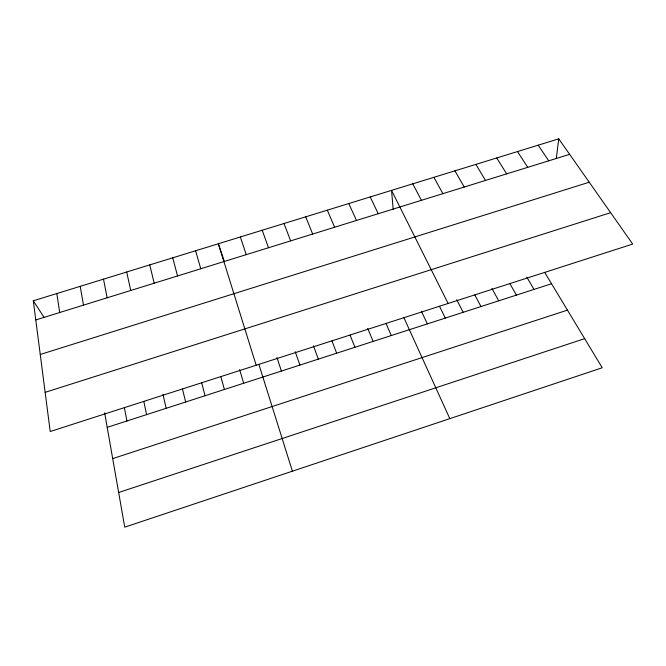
<?xml version="1.0" encoding="UTF-8"?>
<svg xmlns="http://www.w3.org/2000/svg" width="666" height="666" viewBox="0 0 666 666"><rect width="100%" height="100%" fill="white"/><g stroke="black" fill="none" stroke-linecap="round" stroke-linejoin="round"><path stroke-width="1" d="M556.31 158.533L558.749 138.844L33.3 300.791L50.216 431.51L632.7 244.072L558.749 138.844M118.656 492.499L584.665 338.653M112.696 458.608L567.449 310.123M107.201 427.356L551.54 283.749M45.146 392.341L610.639 212.679M40.251 354.478L589.235 182.218M35.781 319.938L569.638 154.337M538.17 145.188L548.742 160.822M517.49 151.557L527.755 167.333M33.3 300.791L44.098 317.416M496.728 157.959L506.676 173.868M544.721 272.461L602.231 367.765L124.742 527.156L104.645 412.803M475.874 164.385L485.506 180.436M526.839 277.173L533.99 289.419M454.936 170.837L464.235 187.038M509.915 283.658L516.383 295.105M433.899 177.322L442.873 193.656M491.924 288.403L498.717 300.824M474.841 294.946L480.977 306.551M412.77 183.833L421.42 200.316M456.751 299.717L463.17 312.312M448.118 303.471L391.55 190.376L393.19 209.324M439.518 306.31L445.296 318.082M370.229 196.945L378.213 213.719M421.32 311.114L427.364 323.884M403.929 317.765L449.816 418.639M348.817 203.546L356.468 220.463M386.039 323.526L391.283 335.539M327.314 210.173L334.623 227.239M367.682 328.371L373.143 341.408M305.719 216.825L312.679 234.049M350.05 335.106L354.936 347.286M331.959 340.925L336.663 353.196M284.024 223.518L290.634 240.884M313.445 345.82L318.315 359.124M262.229 230.228L268.49 247.752M295.229 351.681L299.9 365.076M224.392 261.688L218.348 243.756L256.169 365.234M240.343 236.979L246.245 254.653M276.948 357.559L281.418 371.054M258.908 364.435L292.407 471.187M239.618 369.563L243.673 383.25M195.596 250.766L200.774 268.756M220.837 376.681L224.409 389.477M172.735 257.817L177.539 275.965M201.698 382.842L205.061 395.729M182.484 389.027L185.648 402.006M149.767 264.893L154.187 283.208M162.962 394.23L166.15 408.308M126.69 272.003L130.727 290.484M143.823 401.465L146.578 414.635M103.505 279.154L107.159 297.794M124.376 407.725L126.931 420.979M80.211 286.33L83.483 305.136M56.81 293.54L59.69 312.52"/></g></svg>
